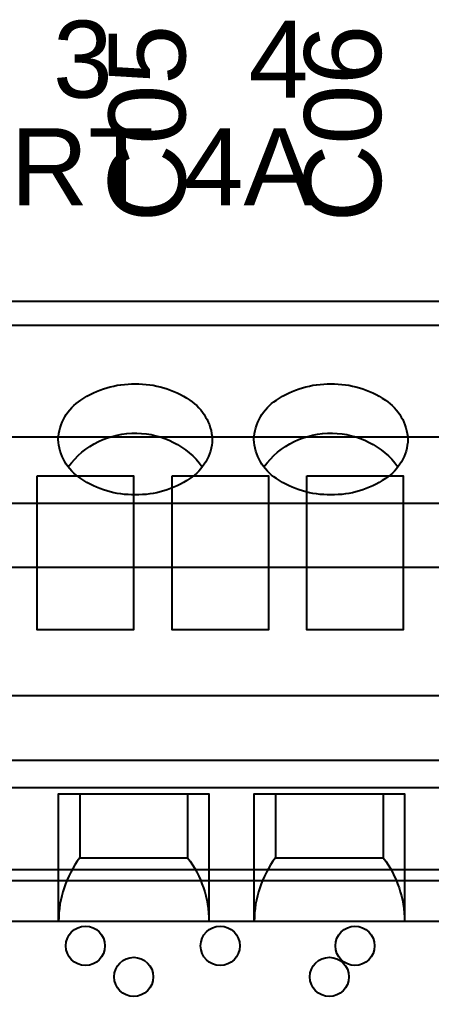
# Model space of a CAD drawing. Extents: x 0.3 to 23.7, y 0.2 to 17.8.
# Drawn here: x 18.987 to 19.408, y 4.332 to 5.33 of the extents above; entities that cross this region are included whole.
import ezdxf

# ---------------------------------------------------------------- set-up
doc = ezdxf.new("R2010")
doc.units = 0
doc.header["$MEASUREMENT"] = 0
for name, color, linetype in [('2_01__0-__EMPTY', 7, 'CONTINUOUS'), ('2_02__A-__SERIAL_COMMUNICA', 7, 'CONTINUOUS'), ('2_03__B-___3__DI___4__DO__', 7, 'CONTINUOUS'), ('2_04__1-___4__DI___4__DO_E', 7, 'CONTINUOUS'), ('2_05__C-___4__DI___4__DO_F', 7, 'CONTINUOUS'), ('2_06__D-___4__DI___3__DO_E', 7, 'CONTINUOUS'), ('2_07__2A___8__DO__ELECTROM', 7, 'CONTINUOUS'), ('2_08__2B___8__DO__ELECTROM', 7, 'CONTINUOUS'), ('2_09__2C___8__DO_ELECTROME', 7, 'CONTINUOUS'), ('2_10__2D___8__DO_ELECTROME', 7, 'CONTINUOUS'), ('2_11__2G___8__DO_ELECTROME', 7, 'CONTINUOUS'), ('2_12__3-___8__DI', 7, 'CONTINUOUS'), ('2_13__4-___14__DI', 7, 'CONTINUOUS'), ('2_14__5-___8__AI___20_MA_O', 7, 'CONTINUOUS'), ('2_15__6-___4__AI___4__AO__', 7, 'CONTINUOUS'), ('3_01__0-__EMPTY', 7, 'CONTINUOUS'), ('3_02__B-___3__DI___4__DO__', 7, 'CONTINUOUS'), ('3_03__1-___4__DI___4__DO_E', 7, 'CONTINUOUS'), ('3_04__C-___4__DI___4__DO_F', 7, 'CONTINUOUS'), ('3_05__D-___4__DI___3__DO_E', 7, 'CONTINUOUS'), ('3_06__2A___8__DO__ELECTROM', 7, 'CONTINUOUS'), ('3_07__2B___8__DO__ELECTROM', 7, 'CONTINUOUS'), ('3_08__2C___8__DO_ELECTROME', 7, 'CONTINUOUS'), ('3_09__2D___8__DO_ELECTROME', 7, 'CONTINUOUS'), ('3_10__2G___8__DO_ELECTROME', 7, 'CONTINUOUS'), ('3_11__3-___8__DI', 7, 'CONTINUOUS'), ('3_12__4-___14__DI', 7, 'CONTINUOUS'), ('3_13__5-___8__AI___20_MA_O', 7, 'CONTINUOUS'), ('3_14__6-___4__AI___4__AO__', 7, 'CONTINUOUS'), ('3_15__9-___10__RTD_INPUTS', 7, 'CONTINUOUS')]:
    doc.layers.add(name, color=color, linetype=linetype)
doc.styles.add('ARIAL', font='arial.ttf')

msp = doc.modelspace()

# ---------------------------------------------------------------- linework, layer by layer
at = {"layer": '3_01__0-__EMPTY'}
for points in [[(20.75076, 5.0419), (19.85554, 5.0419, 0.414214), (19.82565, 5.01201), (19.82565, 4.9969), (19.58565, 4.9969), (19.58565, 5.01201, 0.414214), (19.55576, 5.0419), (18.59054, 5.0419, 0.414214)], [(18.59054, 4.4619), (19.55576, 4.4619, 0.414214), (19.58565, 4.49178), (19.58565, 4.5069), (19.82565, 4.5069), (19.82565, 4.49178, 0.414214), (19.85554, 4.4619), (20.75076, 4.4619, 0.414214)]]:
    msp.add_lwpolyline(points, format="xyb", dxfattribs=at)
for centre in [(19.10392, 4.35224), (19.30393, 4.35224)]:
    msp.add_circle(centre, 0.02, dxfattribs=at)
at = {"layer": '3_02__B-___3__DI___4__DO__'}
msp.add_lwpolyline([(18.20394, 5.01766), (19.80394, 5.01766), (19.80394, 4.40895), (18.20394, 4.40895)], close=True, dxfattribs=at)
for points in [[(19.02678, 4.90118, -0.244062), (19.04984, 4.94124, -0.154167), (19.10552, 4.95783, -0.154167), (19.16119, 4.94124, -0.236767), (19.18426, 4.90118, -0.24406), (19.16119, 4.86113, -0.154167), (19.10552, 4.84454, -0.154167), (19.04984, 4.86113, -0.244061)], [(19.22678, 4.90118, -0.244062), (19.24984, 4.94124, -0.154167), (19.30552, 4.95783, -0.154167), (19.36119, 4.94124, -0.236767), (19.38426, 4.90118, -0.24406), (19.36119, 4.86113, -0.154167), (19.30552, 4.84454, -0.154167), (19.24984, 4.86113, -0.244061)]]:
    msp.add_lwpolyline(points, format="xyb", close=True, dxfattribs=at)
for points in [[(19.03686, 4.87315, -0.001746), (19.037, 4.87328, -0.240907), (19.10709, 4.90752, -0.231198), (19.17403, 4.87328, -0.005828), (19.17433, 4.87335)], [(19.23686, 4.87315, -0.001746), (19.237, 4.87328, -0.240907), (19.30709, 4.90752, -0.231198), (19.37403, 4.87328, -0.005828), (19.37433, 4.87335)], [(19.04882, 4.53902), (19.04882, 4.47389, 0.162853), (19.02717, 4.40895, 1.944453)], [(19.15906, 4.53902), (19.15906, 4.47389, -0.162853), (19.18071, 4.40895, -1.944453)], [(19.24882, 4.53902), (19.24882, 4.47389, 0.162853), (19.22717, 4.40895, 1.944453)], [(19.35906, 4.53902), (19.35906, 4.47389, -0.162853), (19.38071, 4.40895, -1.944453)]]:
    msp.add_lwpolyline(points, format="xyb", dxfattribs=at)
for points in [[(18.20394, 4.83606), (19.80394, 4.83606)], [(18.20394, 4.77062), (19.80394, 4.77062)], [(18.20394, 4.57353), (19.80394, 4.57353)], [(18.20394, 4.54569), (19.80394, 4.54569)], [(19.02717, 4.40895), (19.02717, 4.53902), (19.18071, 4.53902), (19.18071, 4.40895)], [(19.22717, 4.40895), (19.22717, 4.53902), (19.38071, 4.53902), (19.38071, 4.40895)], [(19.04882, 4.47389), (19.15906, 4.47389)], [(19.24882, 4.47389), (19.35906, 4.47389)]]:
    msp.add_lwpolyline(points, dxfattribs=at)
for centre in [(19.10392, 4.35224), (19.30393, 4.35224)]:
    msp.add_circle(centre, 0.02, dxfattribs=at)
at = {"layer": '3_03__1-___4__DI___4__DO_E'}
msp.add_lwpolyline([(18.20394, 5.01766), (19.80394, 5.01766), (19.80394, 4.40895), (18.20394, 4.40895)], close=True, dxfattribs=at)
for points in [[(19.02678, 4.90118, -0.244062), (19.04984, 4.94124, -0.154167), (19.10552, 4.95783, -0.154167), (19.16119, 4.94124, -0.236767), (19.18426, 4.90118, -0.24406), (19.16119, 4.86113, -0.154167), (19.10552, 4.84454, -0.154167), (19.04984, 4.86113, -0.244061)], [(19.22678, 4.90118, -0.244062), (19.24984, 4.94124, -0.154167), (19.30552, 4.95783, -0.154167), (19.36119, 4.94124, -0.236767), (19.38426, 4.90118, -0.24406), (19.36119, 4.86113, -0.154167), (19.30552, 4.84454, -0.154167), (19.24984, 4.86113, -0.244061)]]:
    msp.add_lwpolyline(points, format="xyb", close=True, dxfattribs=at)
for points in [[(19.03686, 4.87315, -0.001746), (19.037, 4.87328, -0.240907), (19.10709, 4.90752, -0.231198), (19.17403, 4.87328, -0.005828), (19.17433, 4.87335)], [(19.23686, 4.87315, -0.001746), (19.237, 4.87328, -0.240907), (19.30709, 4.90752, -0.231198), (19.37403, 4.87328, -0.005828), (19.37433, 4.87335)], [(19.04882, 4.53902), (19.04882, 4.47389, 0.162853), (19.02717, 4.40895, 1.944453)], [(19.15906, 4.53902), (19.15906, 4.47389, -0.162853), (19.18071, 4.40895, -1.944453)], [(19.24882, 4.53902), (19.24882, 4.47389, 0.162853), (19.22717, 4.40895, 1.944453)], [(19.35906, 4.53902), (19.35906, 4.47389, -0.162853), (19.38071, 4.40895, -1.944453)]]:
    msp.add_lwpolyline(points, format="xyb", dxfattribs=at)
for points in [[(18.20394, 4.83606), (19.80394, 4.83606)], [(18.20394, 4.77062), (19.80394, 4.77062)], [(18.20394, 4.57353), (19.80394, 4.57353)], [(18.20394, 4.54569), (19.80394, 4.54569)], [(19.02717, 4.40895), (19.02717, 4.53902), (19.18071, 4.53902), (19.18071, 4.40895)], [(19.22717, 4.40895), (19.22717, 4.53902), (19.38071, 4.53902), (19.38071, 4.40895)], [(19.04882, 4.47389), (19.15906, 4.47389)], [(19.24882, 4.47389), (19.35906, 4.47389)]]:
    msp.add_lwpolyline(points, dxfattribs=at)
for centre in [(19.10392, 4.35224), (19.30393, 4.35224)]:
    msp.add_circle(centre, 0.02, dxfattribs=at)
at = {"layer": '3_04__C-___4__DI___4__DO_F'}
msp.add_lwpolyline([(18.20394, 5.01766), (19.80394, 5.01766), (19.80394, 4.40895), (18.20394, 4.40895)], close=True, dxfattribs=at)
for points in [[(19.02678, 4.90118, -0.244062), (19.04984, 4.94124, -0.154167), (19.10552, 4.95783, -0.154167), (19.16119, 4.94124, -0.236767), (19.18426, 4.90118, -0.24406), (19.16119, 4.86113, -0.154167), (19.10552, 4.84454, -0.154167), (19.04984, 4.86113, -0.244061)], [(19.22678, 4.90118, -0.244062), (19.24984, 4.94124, -0.154167), (19.30552, 4.95783, -0.154167), (19.36119, 4.94124, -0.236767), (19.38426, 4.90118, -0.24406), (19.36119, 4.86113, -0.154167), (19.30552, 4.84454, -0.154167), (19.24984, 4.86113, -0.244061)]]:
    msp.add_lwpolyline(points, format="xyb", close=True, dxfattribs=at)
for points in [[(19.03686, 4.87315, -0.001746), (19.037, 4.87328, -0.240907), (19.10709, 4.90752, -0.231198), (19.17403, 4.87328, -0.005828), (19.17433, 4.87335)], [(19.23686, 4.87315, -0.001746), (19.237, 4.87328, -0.240907), (19.30709, 4.90752, -0.231198), (19.37403, 4.87328, -0.005828), (19.37433, 4.87335)], [(19.04882, 4.53902), (19.04882, 4.47389, 0.162853), (19.02717, 4.40895, 1.944453)], [(19.15906, 4.53902), (19.15906, 4.47389, -0.162853), (19.18071, 4.40895, -1.944453)], [(19.24882, 4.53902), (19.24882, 4.47389, 0.162853), (19.22717, 4.40895, 1.944453)], [(19.35906, 4.53902), (19.35906, 4.47389, -0.162853), (19.38071, 4.40895, -1.944453)]]:
    msp.add_lwpolyline(points, format="xyb", dxfattribs=at)
for points in [[(18.20394, 4.83606), (19.80394, 4.83606)], [(18.20394, 4.77062), (19.80394, 4.77062)], [(18.20394, 4.57353), (19.80394, 4.57353)], [(18.20394, 4.54569), (19.80394, 4.54569)], [(19.02717, 4.40895), (19.02717, 4.53902), (19.18071, 4.53902), (19.18071, 4.40895)], [(19.22717, 4.40895), (19.22717, 4.53902), (19.38071, 4.53902), (19.38071, 4.40895)], [(19.04882, 4.47389), (19.15906, 4.47389)], [(19.24882, 4.47389), (19.35906, 4.47389)]]:
    msp.add_lwpolyline(points, dxfattribs=at)
for centre in [(19.10392, 4.35224), (19.30393, 4.35224)]:
    msp.add_circle(centre, 0.02, dxfattribs=at)
at = {"layer": '3_05__D-___4__DI___3__DO_E'}
msp.add_lwpolyline([(18.20394, 5.01766), (19.80394, 5.01766), (19.80394, 4.40895), (18.20394, 4.40895)], close=True, dxfattribs=at)
for points in [[(19.02678, 4.90118, -0.244062), (19.04984, 4.94124, -0.154167), (19.10552, 4.95783, -0.154167), (19.16119, 4.94124, -0.236767), (19.18426, 4.90118, -0.24406), (19.16119, 4.86113, -0.154167), (19.10552, 4.84454, -0.154167), (19.04984, 4.86113, -0.244061)], [(19.22678, 4.90118, -0.244062), (19.24984, 4.94124, -0.154167), (19.30552, 4.95783, -0.154167), (19.36119, 4.94124, -0.236767), (19.38426, 4.90118, -0.24406), (19.36119, 4.86113, -0.154167), (19.30552, 4.84454, -0.154167), (19.24984, 4.86113, -0.244061)]]:
    msp.add_lwpolyline(points, format="xyb", close=True, dxfattribs=at)
for points in [[(19.03686, 4.87315, -0.001746), (19.037, 4.87328, -0.240907), (19.10709, 4.90752, -0.231198), (19.17403, 4.87328, -0.005828), (19.17433, 4.87335)], [(19.23686, 4.87315, -0.001746), (19.237, 4.87328, -0.240907), (19.30709, 4.90752, -0.231198), (19.37403, 4.87328, -0.005828), (19.37433, 4.87335)], [(19.04882, 4.53902), (19.04882, 4.47389, 0.162853), (19.02717, 4.40895, 1.944453)], [(19.15906, 4.53902), (19.15906, 4.47389, -0.162853), (19.18071, 4.40895, -1.944453)], [(19.24882, 4.53902), (19.24882, 4.47389, 0.162853), (19.22717, 4.40895, 1.944453)], [(19.35906, 4.53902), (19.35906, 4.47389, -0.162853), (19.38071, 4.40895, -1.944453)]]:
    msp.add_lwpolyline(points, format="xyb", dxfattribs=at)
for points in [[(18.20394, 4.83606), (19.80394, 4.83606)], [(18.20394, 4.77062), (19.80394, 4.77062)], [(18.20394, 4.57353), (19.80394, 4.57353)], [(18.20394, 4.54569), (19.80394, 4.54569)], [(19.02717, 4.40895), (19.02717, 4.53902), (19.18071, 4.53902), (19.18071, 4.40895)], [(19.22717, 4.40895), (19.22717, 4.53902), (19.38071, 4.53902), (19.38071, 4.40895)], [(19.04882, 4.47389), (19.15906, 4.47389)], [(19.24882, 4.47389), (19.35906, 4.47389)]]:
    msp.add_lwpolyline(points, dxfattribs=at)
for centre in [(19.10392, 4.35224), (19.30393, 4.35224)]:
    msp.add_circle(centre, 0.02, dxfattribs=at)
at = {"layer": '3_06__2A___8__DO__ELECTROM'}
msp.add_lwpolyline([(18.20394, 5.01766), (19.80394, 5.01766), (19.80394, 4.40895), (18.20394, 4.40895)], close=True, dxfattribs=at)
for points in [[(19.02678, 4.90118, -0.244062), (19.04984, 4.94124, -0.154167), (19.10552, 4.95783, -0.154167), (19.16119, 4.94124, -0.236767), (19.18426, 4.90118, -0.24406), (19.16119, 4.86113, -0.154167), (19.10552, 4.84454, -0.154167), (19.04984, 4.86113, -0.244061)], [(19.22678, 4.90118, -0.244062), (19.24984, 4.94124, -0.154167), (19.30552, 4.95783, -0.154167), (19.36119, 4.94124, -0.236767), (19.38426, 4.90118, -0.24406), (19.36119, 4.86113, -0.154167), (19.30552, 4.84454, -0.154167), (19.24984, 4.86113, -0.244061)]]:
    msp.add_lwpolyline(points, format="xyb", close=True, dxfattribs=at)
for points in [[(19.03686, 4.87315, -0.001746), (19.037, 4.87328, -0.240907), (19.10709, 4.90752, -0.231198), (19.17403, 4.87328, -0.005828), (19.17433, 4.87335)], [(19.23686, 4.87315, -0.001746), (19.237, 4.87328, -0.240907), (19.30709, 4.90752, -0.231198), (19.37403, 4.87328, -0.005828), (19.37433, 4.87335)], [(19.04882, 4.53902), (19.04882, 4.47389, 0.162853), (19.02717, 4.40895, 1.944453)], [(19.15906, 4.53902), (19.15906, 4.47389, -0.162853), (19.18071, 4.40895, -1.944453)], [(19.24882, 4.53902), (19.24882, 4.47389, 0.162853), (19.22717, 4.40895, 1.944453)], [(19.35906, 4.53902), (19.35906, 4.47389, -0.162853), (19.38071, 4.40895, -1.944453)]]:
    msp.add_lwpolyline(points, format="xyb", dxfattribs=at)
for points in [[(18.20394, 4.83606), (19.80394, 4.83606)], [(18.20394, 4.77062), (19.80394, 4.77062)], [(18.20394, 4.57353), (19.80394, 4.57353)], [(18.20394, 4.54569), (19.80394, 4.54569)], [(19.02717, 4.40895), (19.02717, 4.53902), (19.18071, 4.53902), (19.18071, 4.40895)], [(19.22717, 4.40895), (19.22717, 4.53902), (19.38071, 4.53902), (19.38071, 4.40895)], [(19.04882, 4.47389), (19.15906, 4.47389)], [(19.24882, 4.47389), (19.35906, 4.47389)]]:
    msp.add_lwpolyline(points, dxfattribs=at)
for centre in [(19.10392, 4.35224), (19.30393, 4.35224)]:
    msp.add_circle(centre, 0.02, dxfattribs=at)
at = {"layer": '3_07__2B___8__DO__ELECTROM'}
msp.add_lwpolyline([(18.20394, 5.01766), (19.80394, 5.01766), (19.80394, 4.40895), (18.20394, 4.40895)], close=True, dxfattribs=at)
for points in [[(19.02678, 4.90118, -0.244062), (19.04984, 4.94124, -0.154167), (19.10552, 4.95783, -0.154167), (19.16119, 4.94124, -0.236767), (19.18426, 4.90118, -0.24406), (19.16119, 4.86113, -0.154167), (19.10552, 4.84454, -0.154167), (19.04984, 4.86113, -0.244061)], [(19.22678, 4.90118, -0.244062), (19.24984, 4.94124, -0.154167), (19.30552, 4.95783, -0.154167), (19.36119, 4.94124, -0.236767), (19.38426, 4.90118, -0.24406), (19.36119, 4.86113, -0.154167), (19.30552, 4.84454, -0.154167), (19.24984, 4.86113, -0.244061)]]:
    msp.add_lwpolyline(points, format="xyb", close=True, dxfattribs=at)
for points in [[(19.03686, 4.87315, -0.001746), (19.037, 4.87328, -0.240907), (19.10709, 4.90752, -0.231198), (19.17403, 4.87328, -0.005828), (19.17433, 4.87335)], [(19.23686, 4.87315, -0.001746), (19.237, 4.87328, -0.240907), (19.30709, 4.90752, -0.231198), (19.37403, 4.87328, -0.005828), (19.37433, 4.87335)], [(19.04882, 4.53902), (19.04882, 4.47389, 0.162853), (19.02717, 4.40895, 1.944453)], [(19.15906, 4.53902), (19.15906, 4.47389, -0.162853), (19.18071, 4.40895, -1.944453)], [(19.24882, 4.53902), (19.24882, 4.47389, 0.162853), (19.22717, 4.40895, 1.944453)], [(19.35906, 4.53902), (19.35906, 4.47389, -0.162853), (19.38071, 4.40895, -1.944453)]]:
    msp.add_lwpolyline(points, format="xyb", dxfattribs=at)
for points in [[(18.20394, 4.83606), (19.80394, 4.83606)], [(18.20394, 4.77062), (19.80394, 4.77062)], [(18.20394, 4.57353), (19.80394, 4.57353)], [(18.20394, 4.54569), (19.80394, 4.54569)], [(19.02717, 4.40895), (19.02717, 4.53902), (19.18071, 4.53902), (19.18071, 4.40895)], [(19.22717, 4.40895), (19.22717, 4.53902), (19.38071, 4.53902), (19.38071, 4.40895)], [(19.04882, 4.47389), (19.15906, 4.47389)], [(19.24882, 4.47389), (19.35906, 4.47389)]]:
    msp.add_lwpolyline(points, dxfattribs=at)
for centre in [(19.10392, 4.35224), (19.30393, 4.35224)]:
    msp.add_circle(centre, 0.02, dxfattribs=at)
at = {"layer": '3_08__2C___8__DO_ELECTROME'}
msp.add_lwpolyline([(18.20394, 5.01766), (19.80394, 5.01766), (19.80394, 4.40895), (18.20394, 4.40895)], close=True, dxfattribs=at)
for points in [[(19.02678, 4.90118, -0.244062), (19.04984, 4.94124, -0.154167), (19.10552, 4.95783, -0.154167), (19.16119, 4.94124, -0.236767), (19.18426, 4.90118, -0.24406), (19.16119, 4.86113, -0.154167), (19.10552, 4.84454, -0.154167), (19.04984, 4.86113, -0.244061)], [(19.22678, 4.90118, -0.244062), (19.24984, 4.94124, -0.154167), (19.30552, 4.95783, -0.154167), (19.36119, 4.94124, -0.236767), (19.38426, 4.90118, -0.24406), (19.36119, 4.86113, -0.154167), (19.30552, 4.84454, -0.154167), (19.24984, 4.86113, -0.244061)]]:
    msp.add_lwpolyline(points, format="xyb", close=True, dxfattribs=at)
for points in [[(19.03686, 4.87315, -0.001746), (19.037, 4.87328, -0.240907), (19.10709, 4.90752, -0.231198), (19.17403, 4.87328, -0.005828), (19.17433, 4.87335)], [(19.23686, 4.87315, -0.001746), (19.237, 4.87328, -0.240907), (19.30709, 4.90752, -0.231198), (19.37403, 4.87328, -0.005828), (19.37433, 4.87335)], [(19.04882, 4.53902), (19.04882, 4.47389, 0.162853), (19.02717, 4.40895, 1.944453)], [(19.15906, 4.53902), (19.15906, 4.47389, -0.162853), (19.18071, 4.40895, -1.944453)], [(19.24882, 4.53902), (19.24882, 4.47389, 0.162853), (19.22717, 4.40895, 1.944453)], [(19.35906, 4.53902), (19.35906, 4.47389, -0.162853), (19.38071, 4.40895, -1.944453)]]:
    msp.add_lwpolyline(points, format="xyb", dxfattribs=at)
for points in [[(18.20394, 4.83606), (19.80394, 4.83606)], [(18.20394, 4.77062), (19.80394, 4.77062)], [(18.20394, 4.57353), (19.80394, 4.57353)], [(18.20394, 4.54569), (19.80394, 4.54569)], [(19.02717, 4.40895), (19.02717, 4.53902), (19.18071, 4.53902), (19.18071, 4.40895)], [(19.22717, 4.40895), (19.22717, 4.53902), (19.38071, 4.53902), (19.38071, 4.40895)], [(19.04882, 4.47389), (19.15906, 4.47389)], [(19.24882, 4.47389), (19.35906, 4.47389)]]:
    msp.add_lwpolyline(points, dxfattribs=at)
for centre in [(19.10392, 4.35224), (19.30393, 4.35224)]:
    msp.add_circle(centre, 0.02, dxfattribs=at)
at = {"layer": '3_09__2D___8__DO_ELECTROME'}
msp.add_lwpolyline([(18.20394, 5.01766), (19.80394, 5.01766), (19.80394, 4.40895), (18.20394, 4.40895)], close=True, dxfattribs=at)
for points in [[(19.02678, 4.90118, -0.244062), (19.04984, 4.94124, -0.154167), (19.10552, 4.95783, -0.154167), (19.16119, 4.94124, -0.236767), (19.18426, 4.90118, -0.24406), (19.16119, 4.86113, -0.154167), (19.10552, 4.84454, -0.154167), (19.04984, 4.86113, -0.244061)], [(19.22678, 4.90118, -0.244062), (19.24984, 4.94124, -0.154167), (19.30552, 4.95783, -0.154167), (19.36119, 4.94124, -0.236767), (19.38426, 4.90118, -0.24406), (19.36119, 4.86113, -0.154167), (19.30552, 4.84454, -0.154167), (19.24984, 4.86113, -0.244061)]]:
    msp.add_lwpolyline(points, format="xyb", close=True, dxfattribs=at)
for points in [[(19.03686, 4.87315, -0.001746), (19.037, 4.87328, -0.240907), (19.10709, 4.90752, -0.231198), (19.17403, 4.87328, -0.005828), (19.17433, 4.87335)], [(19.23686, 4.87315, -0.001746), (19.237, 4.87328, -0.240907), (19.30709, 4.90752, -0.231198), (19.37403, 4.87328, -0.005828), (19.37433, 4.87335)], [(19.04882, 4.53902), (19.04882, 4.47389, 0.162853), (19.02717, 4.40895, 1.944453)], [(19.15906, 4.53902), (19.15906, 4.47389, -0.162853), (19.18071, 4.40895, -1.944453)], [(19.24882, 4.53902), (19.24882, 4.47389, 0.162853), (19.22717, 4.40895, 1.944453)], [(19.35906, 4.53902), (19.35906, 4.47389, -0.162853), (19.38071, 4.40895, -1.944453)]]:
    msp.add_lwpolyline(points, format="xyb", dxfattribs=at)
for points in [[(18.20394, 4.83606), (19.80394, 4.83606)], [(18.20394, 4.77062), (19.80394, 4.77062)], [(18.20394, 4.57353), (19.80394, 4.57353)], [(18.20394, 4.54569), (19.80394, 4.54569)], [(19.02717, 4.40895), (19.02717, 4.53902), (19.18071, 4.53902), (19.18071, 4.40895)], [(19.22717, 4.40895), (19.22717, 4.53902), (19.38071, 4.53902), (19.38071, 4.40895)], [(19.04882, 4.47389), (19.15906, 4.47389)], [(19.24882, 4.47389), (19.35906, 4.47389)]]:
    msp.add_lwpolyline(points, dxfattribs=at)
for centre in [(19.10392, 4.35224), (19.30393, 4.35224)]:
    msp.add_circle(centre, 0.02, dxfattribs=at)
at = {"layer": '3_10__2G___8__DO_ELECTROME'}
msp.add_lwpolyline([(18.20394, 5.01766), (19.80394, 5.01766), (19.80394, 4.40895), (18.20394, 4.40895)], close=True, dxfattribs=at)
for points in [[(19.02678, 4.90118, -0.244062), (19.04984, 4.94124, -0.154167), (19.10552, 4.95783, -0.154167), (19.16119, 4.94124, -0.236767), (19.18426, 4.90118, -0.24406), (19.16119, 4.86113, -0.154167), (19.10552, 4.84454, -0.154167), (19.04984, 4.86113, -0.244061)], [(19.22678, 4.90118, -0.244062), (19.24984, 4.94124, -0.154167), (19.30552, 4.95783, -0.154167), (19.36119, 4.94124, -0.236767), (19.38426, 4.90118, -0.24406), (19.36119, 4.86113, -0.154167), (19.30552, 4.84454, -0.154167), (19.24984, 4.86113, -0.244061)]]:
    msp.add_lwpolyline(points, format="xyb", close=True, dxfattribs=at)
for points in [[(19.03686, 4.87315, -0.001746), (19.037, 4.87328, -0.240907), (19.10709, 4.90752, -0.231198), (19.17403, 4.87328, -0.005828), (19.17433, 4.87335)], [(19.23686, 4.87315, -0.001746), (19.237, 4.87328, -0.240907), (19.30709, 4.90752, -0.231198), (19.37403, 4.87328, -0.005828), (19.37433, 4.87335)], [(19.04882, 4.53902), (19.04882, 4.47389, 0.162853), (19.02717, 4.40895, 1.944453)], [(19.15906, 4.53902), (19.15906, 4.47389, -0.162853), (19.18071, 4.40895, -1.944453)], [(19.24882, 4.53902), (19.24882, 4.47389, 0.162853), (19.22717, 4.40895, 1.944453)], [(19.35906, 4.53902), (19.35906, 4.47389, -0.162853), (19.38071, 4.40895, -1.944453)]]:
    msp.add_lwpolyline(points, format="xyb", dxfattribs=at)
for points in [[(18.20394, 4.83606), (19.80394, 4.83606)], [(18.20394, 4.77062), (19.80394, 4.77062)], [(18.20394, 4.57353), (19.80394, 4.57353)], [(18.20394, 4.54569), (19.80394, 4.54569)], [(19.02717, 4.40895), (19.02717, 4.53902), (19.18071, 4.53902), (19.18071, 4.40895)], [(19.22717, 4.40895), (19.22717, 4.53902), (19.38071, 4.53902), (19.38071, 4.40895)], [(19.04882, 4.47389), (19.15906, 4.47389)], [(19.24882, 4.47389), (19.35906, 4.47389)]]:
    msp.add_lwpolyline(points, dxfattribs=at)
for centre in [(19.10392, 4.35224), (19.30393, 4.35224)]:
    msp.add_circle(centre, 0.02, dxfattribs=at)
at = {"layer": '3_11__3-___8__DI'}
msp.add_lwpolyline([(18.20394, 5.01766), (19.80394, 5.01766), (19.80394, 4.40895), (18.20394, 4.40895)], close=True, dxfattribs=at)
for points in [[(19.02678, 4.90118, -0.244062), (19.04984, 4.94124, -0.154167), (19.10552, 4.95783, -0.154167), (19.16119, 4.94124, -0.236767), (19.18426, 4.90118, -0.24406), (19.16119, 4.86113, -0.154167), (19.10552, 4.84454, -0.154167), (19.04984, 4.86113, -0.244061)], [(19.22678, 4.90118, -0.244062), (19.24984, 4.94124, -0.154167), (19.30552, 4.95783, -0.154167), (19.36119, 4.94124, -0.236767), (19.38426, 4.90118, -0.24406), (19.36119, 4.86113, -0.154167), (19.30552, 4.84454, -0.154167), (19.24984, 4.86113, -0.244061)]]:
    msp.add_lwpolyline(points, format="xyb", close=True, dxfattribs=at)
for points in [[(19.03686, 4.87315, -0.001746), (19.037, 4.87328, -0.240907), (19.10709, 4.90752, -0.231198), (19.17403, 4.87328, -0.005828), (19.17433, 4.87335)], [(19.23686, 4.87315, -0.001746), (19.237, 4.87328, -0.240907), (19.30709, 4.90752, -0.231198), (19.37403, 4.87328, -0.005828), (19.37433, 4.87335)], [(19.04882, 4.53902), (19.04882, 4.47389, 0.162853), (19.02717, 4.40895, 1.944453)], [(19.15906, 4.53902), (19.15906, 4.47389, -0.162853), (19.18071, 4.40895, -1.944453)], [(19.24882, 4.53902), (19.24882, 4.47389, 0.162853), (19.22717, 4.40895, 1.944453)], [(19.35906, 4.53902), (19.35906, 4.47389, -0.162853), (19.38071, 4.40895, -1.944453)]]:
    msp.add_lwpolyline(points, format="xyb", dxfattribs=at)
for points in [[(18.20394, 4.83606), (19.80394, 4.83606)], [(18.20394, 4.77062), (19.80394, 4.77062)], [(18.20394, 4.57353), (19.80394, 4.57353)], [(18.20394, 4.54569), (19.80394, 4.54569)], [(19.02717, 4.40895), (19.02717, 4.53902), (19.18071, 4.53902), (19.18071, 4.40895)], [(19.22717, 4.40895), (19.22717, 4.53902), (19.38071, 4.53902), (19.38071, 4.40895)], [(19.04882, 4.47389), (19.15906, 4.47389)], [(19.24882, 4.47389), (19.35906, 4.47389)]]:
    msp.add_lwpolyline(points, dxfattribs=at)
for centre in [(19.10392, 4.35224), (19.30393, 4.35224)]:
    msp.add_circle(centre, 0.02, dxfattribs=at)
at = {"layer": '3_12__4-___14__DI'}
msp.add_lwpolyline([(18.20394, 5.01766), (19.80394, 5.01766), (19.80394, 4.40895), (18.20394, 4.40895)], close=True, dxfattribs=at)
for points in [[(19.02678, 4.90118, -0.244062), (19.04984, 4.94124, -0.154167), (19.10552, 4.95783, -0.154167), (19.16119, 4.94124, -0.236767), (19.18426, 4.90118, -0.24406), (19.16119, 4.86113, -0.154167), (19.10552, 4.84454, -0.154167), (19.04984, 4.86113, -0.244061)], [(19.22678, 4.90118, -0.244062), (19.24984, 4.94124, -0.154167), (19.30552, 4.95783, -0.154167), (19.36119, 4.94124, -0.236767), (19.38426, 4.90118, -0.24406), (19.36119, 4.86113, -0.154167), (19.30552, 4.84454, -0.154167), (19.24984, 4.86113, -0.244061)]]:
    msp.add_lwpolyline(points, format="xyb", close=True, dxfattribs=at)
for points in [[(19.03686, 4.87315, -0.001746), (19.037, 4.87328, -0.240907), (19.10709, 4.90752, -0.231198), (19.17403, 4.87328, -0.005828), (19.17433, 4.87335)], [(19.23686, 4.87315, -0.001746), (19.237, 4.87328, -0.240907), (19.30709, 4.90752, -0.231198), (19.37403, 4.87328, -0.005828), (19.37433, 4.87335)], [(19.04882, 4.53902), (19.04882, 4.47389, 0.162853), (19.02717, 4.40895, 1.944453)], [(19.15906, 4.53902), (19.15906, 4.47389, -0.162853), (19.18071, 4.40895, -1.944453)], [(19.24882, 4.53902), (19.24882, 4.47389, 0.162853), (19.22717, 4.40895, 1.944453)], [(19.35906, 4.53902), (19.35906, 4.47389, -0.162853), (19.38071, 4.40895, -1.944453)]]:
    msp.add_lwpolyline(points, format="xyb", dxfattribs=at)
for points in [[(18.20394, 4.83606), (19.80394, 4.83606)], [(18.20394, 4.77062), (19.80394, 4.77062)], [(18.20394, 4.57353), (19.80394, 4.57353)], [(18.20394, 4.54569), (19.80394, 4.54569)], [(19.02717, 4.40895), (19.02717, 4.53902), (19.18071, 4.53902), (19.18071, 4.40895)], [(19.22717, 4.40895), (19.22717, 4.53902), (19.38071, 4.53902), (19.38071, 4.40895)], [(19.04882, 4.47389), (19.15906, 4.47389)], [(19.24882, 4.47389), (19.35906, 4.47389)]]:
    msp.add_lwpolyline(points, dxfattribs=at)
for centre in [(19.10392, 4.35224), (19.30393, 4.35224)]:
    msp.add_circle(centre, 0.02, dxfattribs=at)
at = {"layer": '3_13__5-___8__AI___20_MA_O'}
msp.add_lwpolyline([(18.20394, 5.01766), (19.80394, 5.01766), (19.80394, 4.40895), (18.20394, 4.40895)], close=True, dxfattribs=at)
for points in [[(19.02678, 4.90118, -0.244062), (19.04984, 4.94124, -0.154167), (19.10552, 4.95783, -0.154167), (19.16119, 4.94124, -0.236767), (19.18426, 4.90118, -0.24406), (19.16119, 4.86113, -0.154167), (19.10552, 4.84454, -0.154167), (19.04984, 4.86113, -0.244061)], [(19.22678, 4.90118, -0.244062), (19.24984, 4.94124, -0.154167), (19.30552, 4.95783, -0.154167), (19.36119, 4.94124, -0.236767), (19.38426, 4.90118, -0.24406), (19.36119, 4.86113, -0.154167), (19.30552, 4.84454, -0.154167), (19.24984, 4.86113, -0.244061)]]:
    msp.add_lwpolyline(points, format="xyb", close=True, dxfattribs=at)
for points in [[(19.03686, 4.87315, -0.001746), (19.037, 4.87328, -0.240907), (19.10709, 4.90752, -0.231198), (19.17403, 4.87328, -0.005828), (19.17433, 4.87335)], [(19.23686, 4.87315, -0.001746), (19.237, 4.87328, -0.240907), (19.30709, 4.90752, -0.231198), (19.37403, 4.87328, -0.005828), (19.37433, 4.87335)], [(19.04882, 4.53902), (19.04882, 4.47389, 0.162853), (19.02717, 4.40895, 1.944453)], [(19.15906, 4.53902), (19.15906, 4.47389, -0.162853), (19.18071, 4.40895, -1.944453)], [(19.24882, 4.53902), (19.24882, 4.47389, 0.162853), (19.22717, 4.40895, 1.944453)], [(19.35906, 4.53902), (19.35906, 4.47389, -0.162853), (19.38071, 4.40895, -1.944453)]]:
    msp.add_lwpolyline(points, format="xyb", dxfattribs=at)
for points in [[(18.20394, 4.83606), (19.80394, 4.83606)], [(18.20394, 4.77062), (19.80394, 4.77062)], [(18.20394, 4.57353), (19.80394, 4.57353)], [(18.20394, 4.54569), (19.80394, 4.54569)], [(19.02717, 4.40895), (19.02717, 4.53902), (19.18071, 4.53902), (19.18071, 4.40895)], [(19.22717, 4.40895), (19.22717, 4.53902), (19.38071, 4.53902), (19.38071, 4.40895)], [(19.04882, 4.47389), (19.15906, 4.47389)], [(19.24882, 4.47389), (19.35906, 4.47389)]]:
    msp.add_lwpolyline(points, dxfattribs=at)
for centre in [(19.10392, 4.35224), (19.30393, 4.35224)]:
    msp.add_circle(centre, 0.02, dxfattribs=at)
at = {"layer": '3_14__6-___4__AI___4__AO__'}
msp.add_lwpolyline([(18.20394, 5.01766), (19.80394, 5.01766), (19.80394, 4.40895), (18.20394, 4.40895)], close=True, dxfattribs=at)
for points in [[(19.02678, 4.90118, -0.244062), (19.04984, 4.94124, -0.154167), (19.10552, 4.95783, -0.154167), (19.16119, 4.94124, -0.236767), (19.18426, 4.90118, -0.24406), (19.16119, 4.86113, -0.154167), (19.10552, 4.84454, -0.154167), (19.04984, 4.86113, -0.244061)], [(19.22678, 4.90118, -0.244062), (19.24984, 4.94124, -0.154167), (19.30552, 4.95783, -0.154167), (19.36119, 4.94124, -0.236767), (19.38426, 4.90118, -0.24406), (19.36119, 4.86113, -0.154167), (19.30552, 4.84454, -0.154167), (19.24984, 4.86113, -0.244061)]]:
    msp.add_lwpolyline(points, format="xyb", close=True, dxfattribs=at)
for points in [[(19.03686, 4.87315, -0.001746), (19.037, 4.87328, -0.240907), (19.10709, 4.90752, -0.231198), (19.17403, 4.87328, -0.005828), (19.17433, 4.87335)], [(19.23686, 4.87315, -0.001746), (19.237, 4.87328, -0.240907), (19.30709, 4.90752, -0.231198), (19.37403, 4.87328, -0.005828), (19.37433, 4.87335)], [(19.04882, 4.53902), (19.04882, 4.47389, 0.162853), (19.02717, 4.40895, 1.944453)], [(19.15906, 4.53902), (19.15906, 4.47389, -0.162853), (19.18071, 4.40895, -1.944453)], [(19.24882, 4.53902), (19.24882, 4.47389, 0.162853), (19.22717, 4.40895, 1.944453)], [(19.35906, 4.53902), (19.35906, 4.47389, -0.162853), (19.38071, 4.40895, -1.944453)]]:
    msp.add_lwpolyline(points, format="xyb", dxfattribs=at)
for points in [[(18.20394, 4.83606), (19.80394, 4.83606)], [(18.20394, 4.77062), (19.80394, 4.77062)], [(18.20394, 4.57353), (19.80394, 4.57353)], [(18.20394, 4.54569), (19.80394, 4.54569)], [(19.02717, 4.40895), (19.02717, 4.53902), (19.18071, 4.53902), (19.18071, 4.40895)], [(19.22717, 4.40895), (19.22717, 4.53902), (19.38071, 4.53902), (19.38071, 4.40895)], [(19.04882, 4.47389), (19.15906, 4.47389)], [(19.24882, 4.47389), (19.35906, 4.47389)]]:
    msp.add_lwpolyline(points, dxfattribs=at)
for centre in [(19.10392, 4.35224), (19.30393, 4.35224)]:
    msp.add_circle(centre, 0.02, dxfattribs=at)
at = {"layer": '3_15__9-___10__RTD_INPUTS'}
for points in [[(18.01122, 4.45071), (20.09783, 4.45071), (20.09783, 4.90346), (18.01122, 4.90346)], [(19.00532, 4.86409), (19.10374, 4.86409), (19.10374, 4.70661), (19.00532, 4.70661)], [(19.14311, 4.86409), (19.24154, 4.86409), (19.24154, 4.70661), (19.14311, 4.70661)], [(19.28091, 4.86409), (19.37933, 4.86409), (19.37933, 4.70661), (19.28091, 4.70661)]]:
    msp.add_lwpolyline(points, close=True, dxfattribs=at)
msp.add_lwpolyline([(18.01122, 4.63969), (20.09783, 4.63969)], dxfattribs=at)
for centre in [(19.05453, 4.38395), (19.19232, 4.38395), (19.33012, 4.38395)]:
    msp.add_circle(centre, 0.02001, dxfattribs=at)

# ---------------------------------------------------------------- texts
at = {"layer": '2_01__0-__EMPTY', "style": 'ARIAL'}
for s, p in [('C05', (19.15682, 5.1229)), ('C06', (19.35682, 5.1229))]:
    msp.add_text(s, height=0.078667, rotation=90, dxfattribs=at).set_placement(p)
at = {"layer": '2_02__A-__SERIAL_COMMUNICA', "style": 'ARIAL'}
for s, height, p in [('3', 0.07867, (19.02136, 5.25008)), ('4', 0.07867, (19.2214, 5.25008)), ('PORT 4A', 0.078667, (18.81926, 5.14022))]:
    msp.add_text(s, height=height, dxfattribs=at).set_placement(p)
at = {"layer": '2_03__B-___3__DI___4__DO__', "style": 'ARIAL'}
for s, p in [('C05', (19.15682, 5.1229)), ('C06', (19.35682, 5.1229))]:
    msp.add_text(s, height=0.078667, rotation=90, dxfattribs=at).set_placement(p)
at = {"layer": '2_04__1-___4__DI___4__DO_E', "style": 'ARIAL'}
for s, p in [('C05', (19.15682, 5.1229)), ('C06', (19.35682, 5.1229))]:
    msp.add_text(s, height=0.078667, rotation=90, dxfattribs=at).set_placement(p)
at = {"layer": '2_05__C-___4__DI___4__DO_F', "style": 'ARIAL'}
for s, p in [('C05', (19.15682, 5.1229)), ('C06', (19.35682, 5.1229))]:
    msp.add_text(s, height=0.078667, rotation=90, dxfattribs=at).set_placement(p)
at = {"layer": '2_06__D-___4__DI___3__DO_E', "style": 'ARIAL'}
for s, p in [('C05', (19.15682, 5.1229)), ('C06', (19.35682, 5.1229))]:
    msp.add_text(s, height=0.078667, rotation=90, dxfattribs=at).set_placement(p)
at = {"layer": '2_07__2A___8__DO__ELECTROM', "style": 'ARIAL'}
for s, p in [('C05', (19.15682, 5.1229)), ('C06', (19.35682, 5.1229))]:
    msp.add_text(s, height=0.078667, rotation=90, dxfattribs=at).set_placement(p)
at = {"layer": '2_08__2B___8__DO__ELECTROM', "style": 'ARIAL'}
for s, p in [('C05', (19.15682, 5.1229)), ('C06', (19.35682, 5.1229))]:
    msp.add_text(s, height=0.078667, rotation=90, dxfattribs=at).set_placement(p)
at = {"layer": '2_09__2C___8__DO_ELECTROME', "style": 'ARIAL'}
for s, p in [('C05', (19.15682, 5.1229)), ('C06', (19.35682, 5.1229))]:
    msp.add_text(s, height=0.078667, rotation=90, dxfattribs=at).set_placement(p)
at = {"layer": '2_10__2D___8__DO_ELECTROME', "style": 'ARIAL'}
for s, p in [('C05', (19.15682, 5.1229)), ('C06', (19.35682, 5.1229))]:
    msp.add_text(s, height=0.078667, rotation=90, dxfattribs=at).set_placement(p)
at = {"layer": '2_11__2G___8__DO_ELECTROME', "style": 'ARIAL'}
for s, p in [('C05', (19.15682, 5.1229)), ('C06', (19.35682, 5.1229))]:
    msp.add_text(s, height=0.078667, rotation=90, dxfattribs=at).set_placement(p)
at = {"layer": '2_12__3-___8__DI', "style": 'ARIAL'}
for s, p in [('C05', (19.15682, 5.1229)), ('C06', (19.35682, 5.1229))]:
    msp.add_text(s, height=0.078667, rotation=90, dxfattribs=at).set_placement(p)
at = {"layer": '2_13__4-___14__DI', "style": 'ARIAL'}
for s, p in [('C05', (19.15682, 5.1229)), ('C06', (19.35682, 5.1229))]:
    msp.add_text(s, height=0.078667, rotation=90, dxfattribs=at).set_placement(p)
at = {"layer": '2_14__5-___8__AI___20_MA_O', "style": 'ARIAL'}
for s, p in [('C05', (19.15682, 5.1229)), ('C06', (19.35682, 5.1229))]:
    msp.add_text(s, height=0.078667, rotation=90, dxfattribs=at).set_placement(p)
at = {"layer": '2_15__6-___4__AI___4__AO__', "style": 'ARIAL'}
for s, p in [('C05', (19.15682, 5.1229)), ('C06', (19.35682, 5.1229))]:
    msp.add_text(s, height=0.078667, rotation=90, dxfattribs=at).set_placement(p)

doc.saveas('drawing.dxf')
